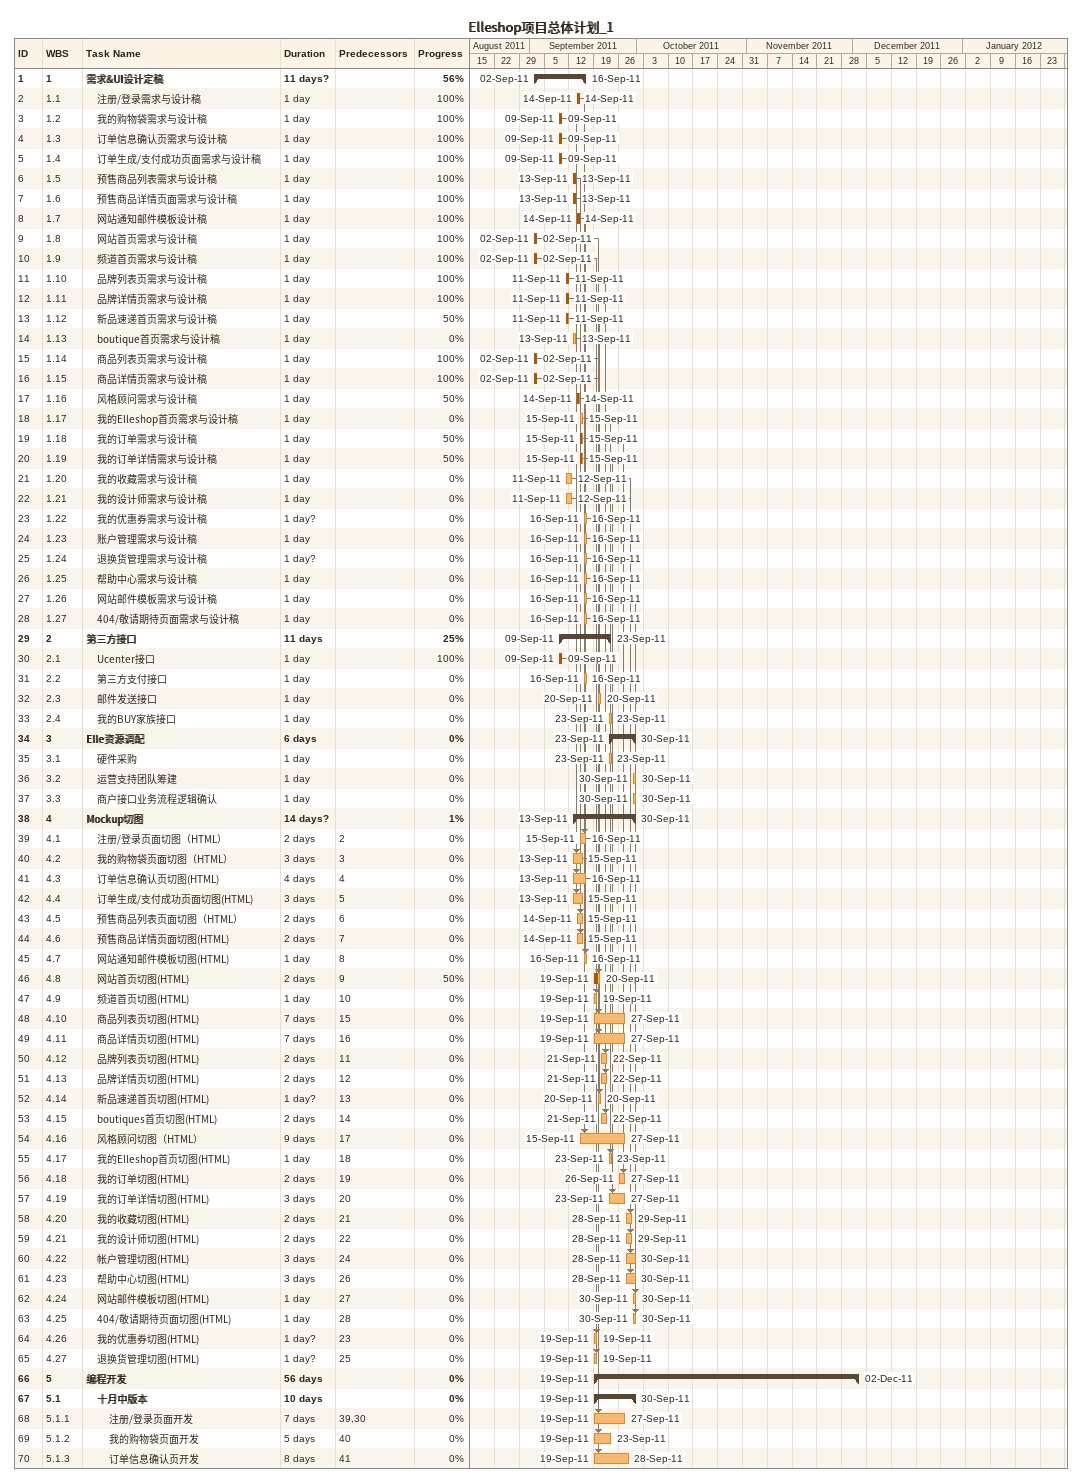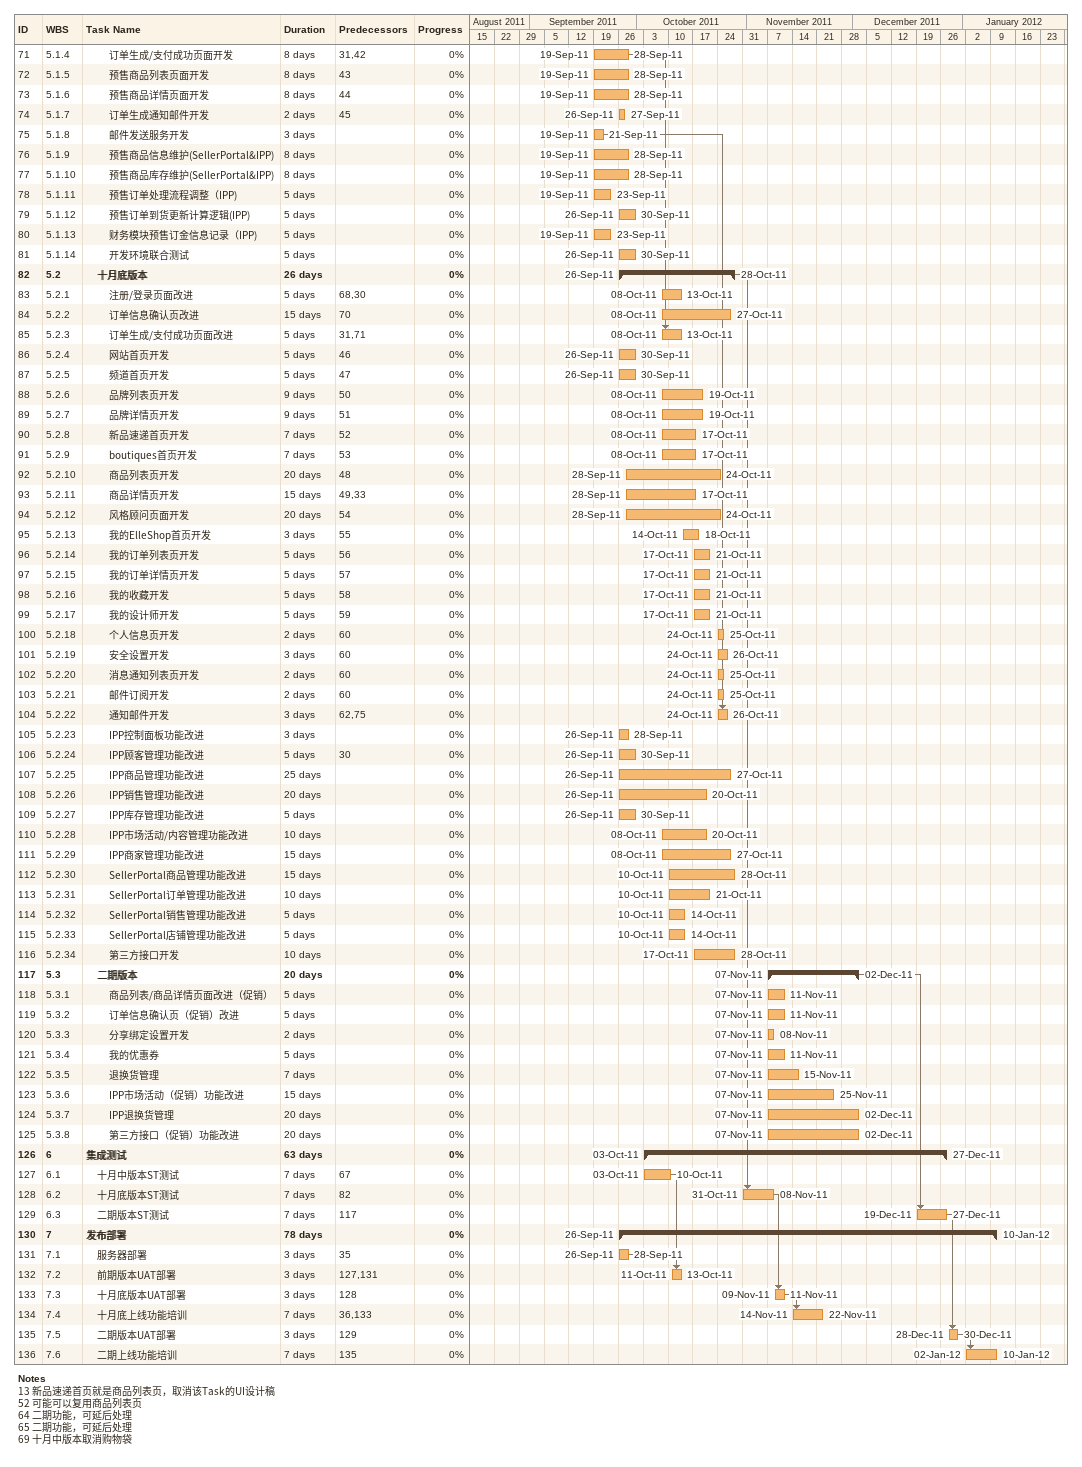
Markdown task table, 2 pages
Elleshop项目总体计划_1

| ID | WBS | Task | Duration | Start | Finish | Predecessors | % complete |
|---|---|---|---|---|---|---|---|
| 1 | 1 | **需求&UI设计定稿** | 11d? | 2011-09-02 | 2011-09-16 |  | 56 |
| 2 | 1.1 | 注册/登录需求与设计稿 | 1d | 2011-09-14 | 2011-09-14 |  | 100 |
| 3 | 1.2 | 我的购物袋需求与设计稿 | 1d | 2011-09-09 | 2011-09-09 |  | 100 |
| 4 | 1.3 | 订单信息确认页需求与设计稿 | 1d | 2011-09-09 | 2011-09-09 |  | 100 |
| 5 | 1.4 | 订单生成/支付成功页面需求与设计稿 | 1d | 2011-09-09 | 2011-09-09 |  | 100 |
| 6 | 1.5 | 预售商品列表需求与设计稿 | 1d | 2011-09-13 | 2011-09-13 |  | 100 |
| 7 | 1.6 | 预售商品详情页面需求与设计稿 | 1d | 2011-09-13 | 2011-09-13 |  | 100 |
| 8 | 1.7 | 网站通知邮件模板设计稿 | 1d | 2011-09-14 | 2011-09-14 |  | 100 |
| 9 | 1.8 | 网站首页需求与设计稿 | 1d | 2011-09-02 | 2011-09-02 |  | 100 |
| 10 | 1.9 | 频道首页需求与设计稿 | 1d | 2011-09-02 | 2011-09-02 |  | 100 |
| 11 | 1.10 | 品牌列表页需求与设计稿 | 1d | 2011-09-11 | 2011-09-11 |  | 100 |
| 12 | 1.11 | 品牌详情页需求与设计稿 | 1d | 2011-09-11 | 2011-09-11 |  | 100 |
| 13 | 1.12 | 新品速递首页需求与设计稿 | 1d | 2011-09-11 | 2011-09-11 |  | 50 |
| 14 | 1.13 | boutique首页需求与设计稿 | 1d | 2011-09-13 | 2011-09-13 |  | 0 |
| 15 | 1.14 | 商品列表页需求与设计稿 | 1d | 2011-09-02 | 2011-09-02 |  | 100 |
| 16 | 1.15 | 商品详情页需求与设计稿 | 1d | 2011-09-02 | 2011-09-02 |  | 100 |
| 17 | 1.16 | 风格顾问需求与设计稿 | 1d | 2011-09-14 | 2011-09-14 |  | 50 |
| 18 | 1.17 | 我的Elleshop首页需求与设计稿 | 1d | 2011-09-15 | 2011-09-15 |  | 0 |
| 19 | 1.18 | 我的订单需求与设计稿 | 1d | 2011-09-15 | 2011-09-15 |  | 50 |
| 20 | 1.19 | 我的订单详情需求与设计稿 | 1d | 2011-09-15 | 2011-09-15 |  | 50 |
| 21 | 1.20 | 我的收藏需求与设计稿 | 1d | 2011-09-11 | 2011-09-12 |  | 0 |
| 22 | 1.21 | 我的设计师需求与设计稿 | 1d | 2011-09-11 | 2011-09-12 |  | 0 |
| 23 | 1.22 | 我的优惠券需求与设计稿 | 1d? | 2011-09-16 | 2011-09-16 |  | 0 |
| 24 | 1.23 | 账户管理需求与设计稿 | 1d | 2011-09-16 | 2011-09-16 |  | 0 |
| 25 | 1.24 | 退换货管理需求与设计稿 | 1d? | 2011-09-16 | 2011-09-16 |  | 0 |
| 26 | 1.25 | 帮助中心需求与设计稿 | 1d | 2011-09-16 | 2011-09-16 |  | 0 |
| 27 | 1.26 | 网站邮件模板需求与设计稿 | 1d | 2011-09-16 | 2011-09-16 |  | 0 |
| 28 | 1.27 | 404/敬请期待页面需求与设计稿 | 1d | 2011-09-16 | 2011-09-16 |  | 0 |
| 29 | 2 | **第三方接口** | 11d | 2011-09-09 | 2011-09-23 |  | 25 |
| 30 | 2.1 | Ucenter接口 | 1d | 2011-09-09 | 2011-09-09 |  | 100 |
| 31 | 2.2 | 第三方支付接口 | 1d | 2011-09-16 | 2011-09-16 |  | 0 |
| 32 | 2.3 | 邮件发送接口 | 1d | 2011-09-20 | 2011-09-20 |  | 0 |
| 33 | 2.4 | 我的BUY家族接口 | 1d | 2011-09-23 | 2011-09-23 |  | 0 |
| 34 | 3 | **Elle资源调配** | 6d | 2011-09-23 | 2011-09-30 |  | 0 |
| 35 | 3.1 | 硬件采购 | 1d | 2011-09-23 | 2011-09-23 |  | 0 |
| 36 | 3.2 | 运营支持团队筹建 | 1d | 2011-09-30 | 2011-09-30 |  | 0 |
| 37 | 3.3 | 商户接口业务流程逻辑确认 | 1d | 2011-09-30 | 2011-09-30 |  | 0 |
| 38 | 4 | **Mockup切图** | 14d? | 2011-09-13 | 2011-09-30 |  | 1 |
| 39 | 4.1 | 注册/登录页面切图（HTML） | 2d | 2011-09-15 | 2011-09-16 | 2 | 0 |
| 40 | 4.2 | 我的购物袋页面切图（HTML） | 3d | 2011-09-13 | 2011-09-15 | 3 | 0 |
| 41 | 4.3 | 订单信息确认页切图(HTML) | 4d | 2011-09-13 | 2011-09-16 | 4 | 0 |
| 42 | 4.4 | 订单生成/支付成功页面切图(HTML) | 3d | 2011-09-13 | 2011-09-15 | 5 | 0 |
| 43 | 4.5 | 预售商品列表页面切图（HTML） | 2d | 2011-09-14 | 2011-09-15 | 6 | 0 |
| 44 | 4.6 | 预售商品详情页面切图(HTML) | 2d | 2011-09-14 | 2011-09-15 | 7 | 0 |
| 45 | 4.7 | 网站通知邮件模板切图(HTML) | 1d | 2011-09-16 | 2011-09-16 | 8 | 0 |
| 46 | 4.8 | 网站首页切图(HTML) | 2d | 2011-09-19 | 2011-09-20 | 9 | 50 |
| 47 | 4.9 | 频道首页切图(HTML) | 1d | 2011-09-19 | 2011-09-19 | 10 | 0 |
| 48 | 4.10 | 商品列表页切图(HTML) | 7d | 2011-09-19 | 2011-09-27 | 15 | 0 |
| 49 | 4.11 | 商品详情页切图(HTML) | 7d | 2011-09-19 | 2011-09-27 | 16 | 0 |
| 50 | 4.12 | 品牌列表页切图(HTML) | 2d | 2011-09-21 | 2011-09-22 | 11 | 0 |
| 51 | 4.13 | 品牌详情页切图(HTML) | 2d | 2011-09-21 | 2011-09-22 | 12 | 0 |
| 52 | 4.14 | 新品速递首页切图(HTML) | 1d? | 2011-09-20 | 2011-09-20 | 13 | 0 |
| 53 | 4.15 | boutiques首页切图(HTML) | 2d | 2011-09-21 | 2011-09-22 | 14 | 0 |
| 54 | 4.16 | 风格顾问切图（HTML） | 9d | 2011-09-15 | 2011-09-27 | 17 | 0 |
| 55 | 4.17 | 我的Elleshop首页切图(HTML) | 1d | 2011-09-23 | 2011-09-23 | 18 | 0 |
| 56 | 4.18 | 我的订单切图(HTML) | 2d | 2011-09-26 | 2011-09-27 | 19 | 0 |
| 57 | 4.19 | 我的订单详情切图(HTML) | 3d | 2011-09-23 | 2011-09-27 | 20 | 0 |
| 58 | 4.20 | 我的收藏切图(HTML) | 2d | 2011-09-28 | 2011-09-29 | 21 | 0 |
| 59 | 4.21 | 我的设计师切图(HTML) | 2d | 2011-09-28 | 2011-09-29 | 22 | 0 |
| 60 | 4.22 | 帐户管理切图(HTML) | 3d | 2011-09-28 | 2011-09-30 | 24 | 0 |
| 61 | 4.23 | 帮助中心切图(HTML) | 3d | 2011-09-28 | 2011-09-30 | 26 | 0 |
| 62 | 4.24 | 网站邮件模板切图(HTML) | 1d | 2011-09-30 | 2011-09-30 | 27 | 0 |
| 63 | 4.25 | 404/敬请期待页面切图(HTML) | 1d | 2011-09-30 | 2011-09-30 | 28 | 0 |
| 64 | 4.26 | 我的优惠券切图(HTML) | 1d? | 2011-09-19 | 2011-09-19 | 23 | 0 |
| 65 | 4.27 | 退换货管理切图(HTML) | 1d? | 2011-09-19 | 2011-09-19 | 25 | 0 |
| 66 | 5 | **编程开发** | 56d | 2011-09-19 | 2011-12-02 |  | 0 |
| 67 | 5.1 | **十月中版本** | 10d | 2011-09-19 | 2011-09-30 |  | 0 |
| 68 | 5.1.1 | 注册/登录页面开发 | 7d | 2011-09-19 | 2011-09-27 | 39, 30 | 0 |
| 69 | 5.1.2 | 我的购物袋页面开发 | 5d | 2011-09-19 | 2011-09-23 | 40 | 0 |
| 70 | 5.1.3 | 订单信息确认页开发 | 8d | 2011-09-19 | 2011-09-28 | 41 | 0 |
| 71 | 5.1.4 | 订单生成/支付成功页面开发 | 8d | 2011-09-19 | 2011-09-28 | 31, 42 | 0 |
| 72 | 5.1.5 | 预售商品列表页面开发 | 8d | 2011-09-19 | 2011-09-28 | 43 | 0 |
| 73 | 5.1.6 | 预售商品详情页面开发 | 8d | 2011-09-19 | 2011-09-28 | 44 | 0 |
| 74 | 5.1.7 | 订单生成通知邮件开发 | 2d | 2011-09-26 | 2011-09-27 | 45 | 0 |
| 75 | 5.1.8 | 邮件发送服务开发 | 3d | 2011-09-19 | 2011-09-21 |  | 0 |
| 76 | 5.1.9 | 预售商品信息维护(SellerPortal&IPP) | 8d | 2011-09-19 | 2011-09-28 |  | 0 |
| 77 | 5.1.10 | 预售商品库存维护(SellerPortal&IPP) | 8d | 2011-09-19 | 2011-09-28 |  | 0 |
| 78 | 5.1.11 | 预售订单处理流程调整（IPP) | 5d | 2011-09-19 | 2011-09-23 |  | 0 |
| 79 | 5.1.12 | 预售订单到货更新计算逻辑(IPP) | 5d | 2011-09-26 | 2011-09-30 |  | 0 |
| 80 | 5.1.13 | 财务模块预售订金信息记录（IPP) | 5d | 2011-09-19 | 2011-09-23 |  | 0 |
| 81 | 5.1.14 | 开发环境联合测试 | 5d | 2011-09-26 | 2011-09-30 |  | 0 |
| 82 | 5.2 | **十月底版本** | 26d | 2011-09-26 | 2011-10-28 |  | 0 |
| 83 | 5.2.1 | 注册/登录页面改进 | 5d | 2011-10-08 | 2011-10-13 | 68, 30 | 0 |
| 84 | 5.2.2 | 订单信息确认页改进 | 15d | 2011-10-08 | 2011-10-27 | 70 | 0 |
| 85 | 5.2.3 | 订单生成/支付成功页面改进 | 5d | 2011-10-08 | 2011-10-13 | 31, 71 | 0 |
| 86 | 5.2.4 | 网站首页开发 | 5d | 2011-09-26 | 2011-09-30 | 46 | 0 |
| 87 | 5.2.5 | 频道首页开发 | 5d | 2011-09-26 | 2011-09-30 | 47 | 0 |
| 88 | 5.2.6 | 品牌列表页开发 | 9d | 2011-10-08 | 2011-10-19 | 50 | 0 |
| 89 | 5.2.7 | 品牌详情页开发 | 9d | 2011-10-08 | 2011-10-19 | 51 | 0 |
| 90 | 5.2.8 | 新品速递首页开发 | 7d | 2011-10-08 | 2011-10-17 | 52 | 0 |
| 91 | 5.2.9 | boutiques首页开发 | 7d | 2011-10-08 | 2011-10-17 | 53 | 0 |
| 92 | 5.2.10 | 商品列表页开发 | 20d | 2011-09-28 | 2011-10-24 | 48 | 0 |
| 93 | 5.2.11 | 商品详情页开发 | 15d | 2011-09-28 | 2011-10-17 | 49, 33 | 0 |
| 94 | 5.2.12 | 风格顾问页面开发 | 20d | 2011-09-28 | 2011-10-24 | 54 | 0 |
| 95 | 5.2.13 | 我的ElleShop首页开发 | 3d | 2011-10-14 | 2011-10-18 | 55 | 0 |
| 96 | 5.2.14 | 我的订单列表页开发 | 5d | 2011-10-17 | 2011-10-21 | 56 | 0 |
| 97 | 5.2.15 | 我的订单详情页开发 | 5d | 2011-10-17 | 2011-10-21 | 57 | 0 |
| 98 | 5.2.16 | 我的收藏开发 | 5d | 2011-10-17 | 2011-10-21 | 58 | 0 |
| 99 | 5.2.17 | 我的设计师开发 | 5d | 2011-10-17 | 2011-10-21 | 59 | 0 |
| 100 | 5.2.18 | 个人信息页开发 | 2d | 2011-10-24 | 2011-10-25 | 60 | 0 |
| 101 | 5.2.19 | 安全设置开发 | 3d | 2011-10-24 | 2011-10-26 | 60 | 0 |
| 102 | 5.2.20 | 消息通知列表页开发 | 2d | 2011-10-24 | 2011-10-25 | 60 | 0 |
| 103 | 5.2.21 | 邮件订阅开发 | 2d | 2011-10-24 | 2011-10-25 | 60 | 0 |
| 104 | 5.2.22 | 通知邮件开发 | 3d | 2011-10-24 | 2011-10-26 | 62, 75 | 0 |
| 105 | 5.2.23 | IPP控制面板功能改进 | 3d | 2011-09-26 | 2011-09-28 |  | 0 |
| 106 | 5.2.24 | IPP顾客管理功能改进 | 5d | 2011-09-26 | 2011-09-30 | 30 | 0 |
| 107 | 5.2.25 | IPP商品管理功能改进 | 25d | 2011-09-26 | 2011-10-27 |  | 0 |
| 108 | 5.2.26 | IPP销售管理功能改进 | 20d | 2011-09-26 | 2011-10-20 |  | 0 |
| 109 | 5.2.27 | IPP库存管理功能改进 | 5d | 2011-09-26 | 2011-09-30 |  | 0 |
| 110 | 5.2.28 | IPP市场活动/内容管理功能改进 | 10d | 2011-10-08 | 2011-10-20 |  | 0 |
| 111 | 5.2.29 | IPP商家管理功能改进 | 15d | 2011-10-08 | 2011-10-27 |  | 0 |
| 112 | 5.2.30 | SellerPortal商品管理功能改进 | 15d | 2011-10-10 | 2011-10-28 |  | 0 |
| 113 | 5.2.31 | SellerPortal订单管理功能改进 | 10d | 2011-10-10 | 2011-10-21 |  | 0 |
| 114 | 5.2.32 | SellerPortal销售管理功能改进 | 5d | 2011-10-10 | 2011-10-14 |  | 0 |
| 115 | 5.2.33 | SellerPortal店铺管理功能改进 | 5d | 2011-10-10 | 2011-10-14 |  | 0 |
| 116 | 5.2.34 | 第三方接口开发 | 10d | 2011-10-17 | 2011-10-28 |  | 0 |
| 117 | 5.3 | **二期版本** | 20d | 2011-11-07 | 2011-12-02 |  | 0 |
| 118 | 5.3.1 | 商品列表/商品详情页面改进（促销） | 5d | 2011-11-07 | 2011-11-11 |  | 0 |
| 119 | 5.3.2 | 订单信息确认页（促销）改进 | 5d | 2011-11-07 | 2011-11-11 |  | 0 |
| 120 | 5.3.3 | 分享绑定设置开发 | 2d | 2011-11-07 | 2011-11-08 |  | 0 |
| 121 | 5.3.4 | 我的优惠券 | 5d | 2011-11-07 | 2011-11-11 |  | 0 |
| 122 | 5.3.5 | 退换货管理 | 7d | 2011-11-07 | 2011-11-15 |  | 0 |
| 123 | 5.3.6 | IPP市场活动（促销）功能改进 | 15d | 2011-11-07 | 2011-11-25 |  | 0 |
| 124 | 5.3.7 | IPP退换货管理 | 20d | 2011-11-07 | 2011-12-02 |  | 0 |
| 125 | 5.3.8 | 第三方接口（促销）功能改进 | 20d | 2011-11-07 | 2011-12-02 |  | 0 |
| 126 | 6 | **集成测试** | 63d | 2011-10-03 | 2011-12-27 |  | 0 |
| 127 | 6.1 | 十月中版本ST测试 | 7d | 2011-10-03 | 2011-10-10 | 67 | 0 |
| 128 | 6.2 | 十月底版本ST测试 | 7d | 2011-10-31 | 2011-11-08 | 82 | 0 |
| 129 | 6.3 | 二期版本ST测试 | 7d | 2011-12-19 | 2011-12-27 | 117 | 0 |
| 130 | 7 | **发布部署** | 78d | 2011-09-26 | 2012-01-10 |  | 0 |
| 131 | 7.1 | 服务器部署 | 3d | 2011-09-26 | 2011-09-28 | 35 | 0 |
| 132 | 7.2 | 前期版本UAT部署 | 3d | 2011-10-11 | 2011-10-13 | 127, 131 | 0 |
| 133 | 7.3 | 十月底版本UAT部署 | 3d | 2011-11-09 | 2011-11-11 | 128 | 0 |
| 134 | 7.4 | 十月底上线功能培训 | 7d | 2011-11-14 | 2011-11-22 | 36, 133 | 0 |
| 135 | 7.5 | 二期版本UAT部署 | 3d | 2011-12-28 | 2011-12-30 | 129 | 0 |
| 136 | 7.6 | 二期上线功能培训 | 7d | 2012-01-02 | 2012-01-10 | 135 | 0 |

Notes
- 13: 新品速递首页就是商品列表页，取消该Task的UI设计稿
- 52: 可能可以复用商品列表页
- 64: 二期功能，可延后处理
- 65: 二期功能，可延后处理
- 69: 十月中版本取消购物袋
